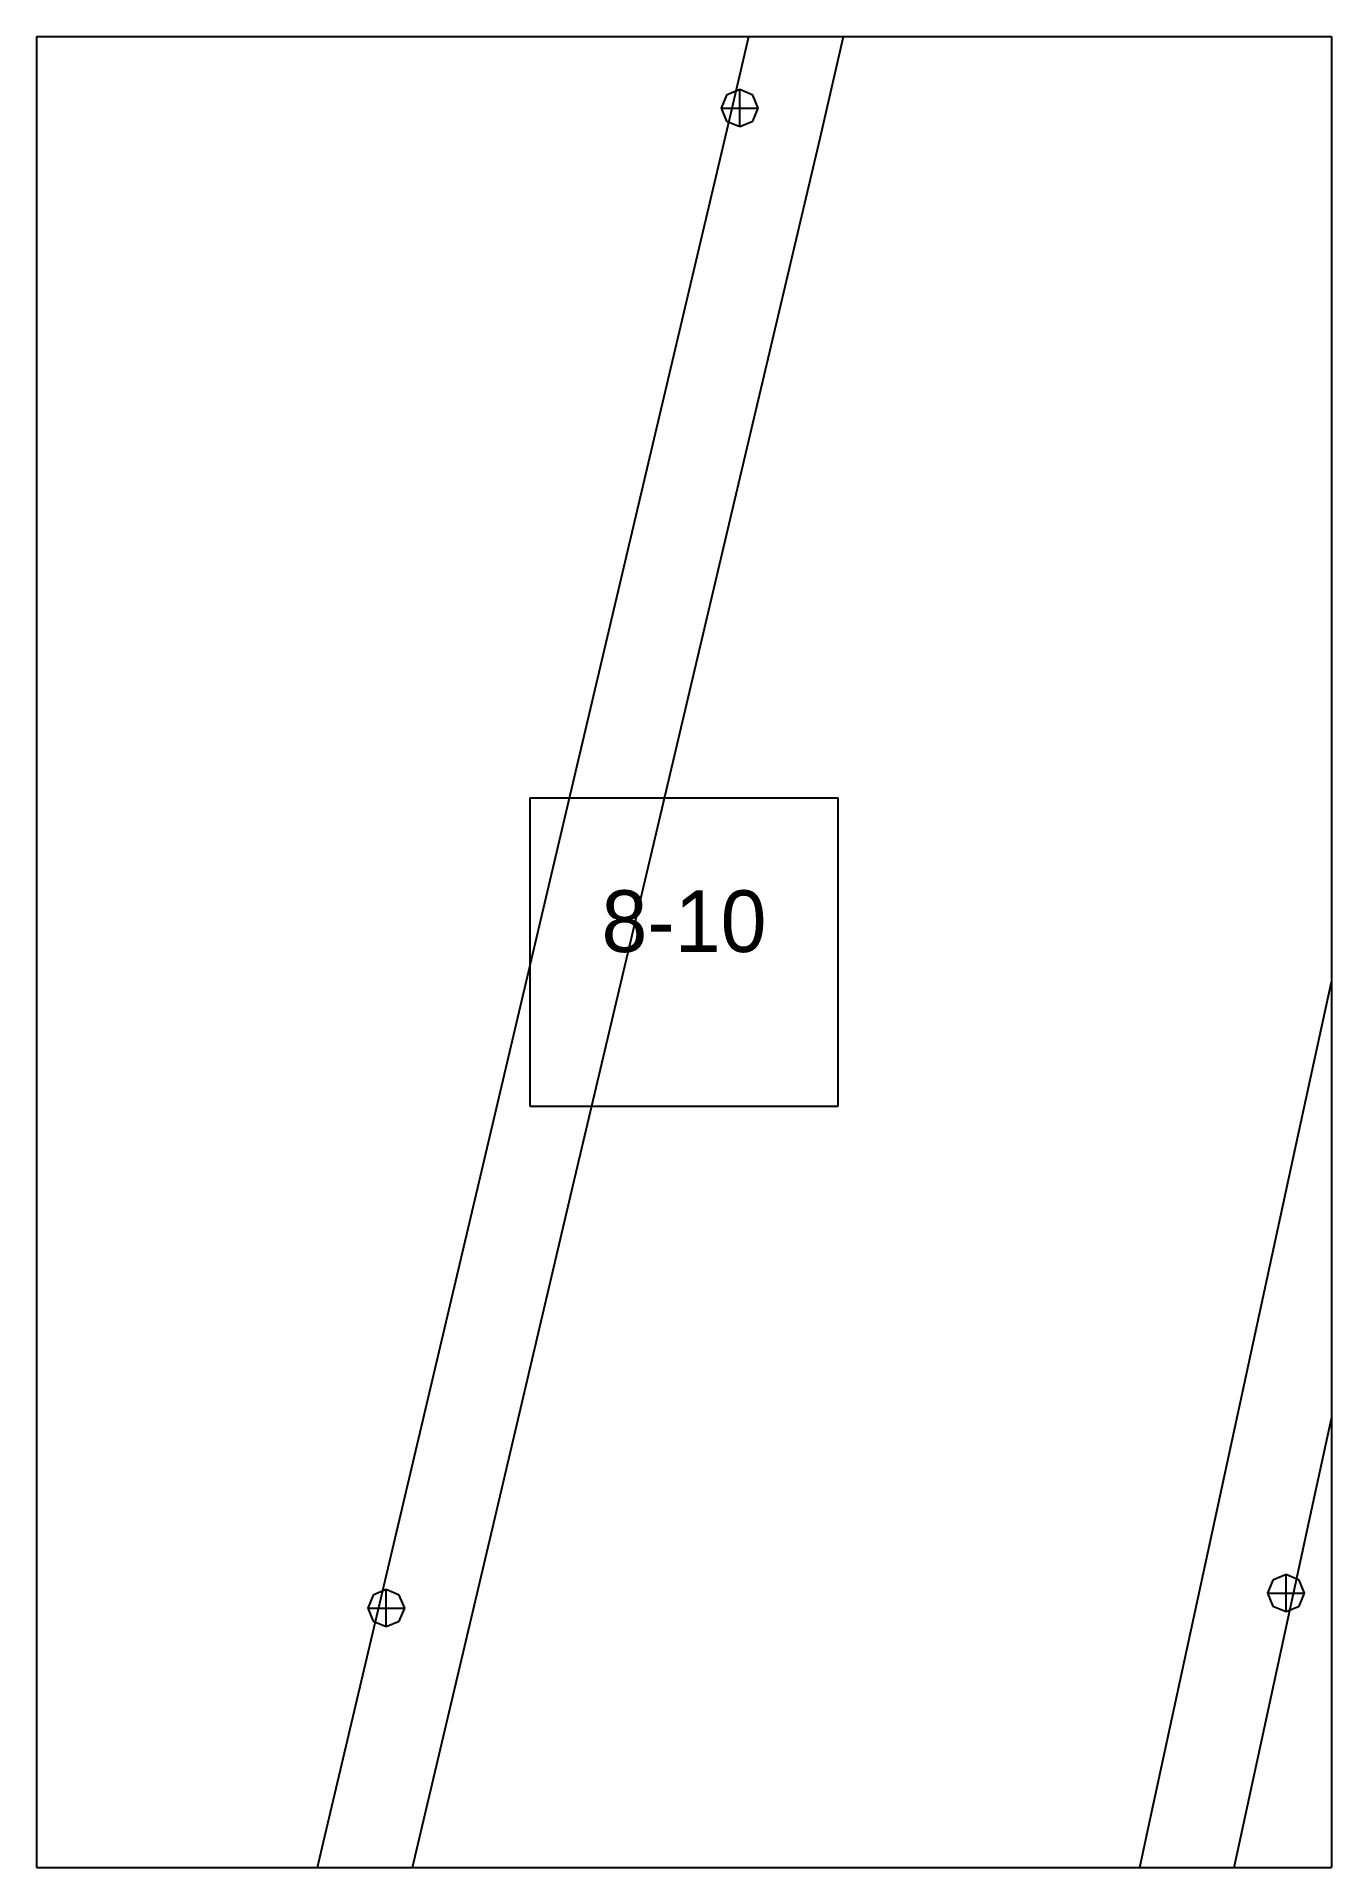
# Paper-space layout 'Plan 8-10' of a CAD drawing. Header units: metres, sheet in millimetres. Extents: x 0 to 210, y 0 to 297.
# The model-space entities are those that its viewports show. They can reach past a viewport. Long polylines and large blocks are cut down to what shows.
import ezdxf
from ezdxf.enums import TextEntityAlignment as Align

# ---------------------------------------------------------------- set-up
doc = ezdxf.new("R2010")
doc.units = ezdxf.units.M
for name, color, linetype in [('default', 7, 'Continuous'), ('TEXTLAYER', 7, 'Continuous'), ('VIEWPORTS', 7, 'Continuous')]:
    doc.layers.add(name, color=color, linetype=linetype)

msp = doc.modelspace()

# ---------------------------------------------------------------- linework, layer by layer
at = {"color": 9}
for p, q in [((1890, -1782), (1890, -2079)), ((1890, -1782), (1890, -2079)), ((2100, -1782), (2100, -2079)), ((2100, -1782), (2100, -2079)), ((1680, -2079), (1890, -2079)), ((1680, -2079), (1890, -2079)), ((1890, -2079), (2100, -2079)), ((1890, -2079), (1890, -2376)), ((1890, -2079), (2100, -2079)), ((1890, -2079), (1890, -2376)), ((2100, -2079), (2310, -2079)), ((2100, -2079), (2100, -2376)), ((2100, -2079), (2310, -2079)), ((2100, -2079), (2100, -2376)), ((1970, -2202.5), (2020, -2202.5)), ((1970, -2202.5), (1970, -2252.5)), ((2020, -2252.5), (2020, -2202.5)), ((1970, -2252.5), (2020, -2252.5)), ((1680, -2376), (1890, -2376)), ((1680, -2376), (1890, -2376)), ((1890, -2376), (2100, -2376)), ((1890, -2376), (1890, -2673)), ((1890, -2376), (2100, -2376)), ((1890, -2376), (1890, -2673)), ((2100, -2376), (2310, -2376)), ((2100, -2376), (2100, -2673)), ((2100, -2376), (2310, -2376)), ((2100, -2376), (2100, -2673))]:
    msp.add_line(p, q, dxfattribs=at)
at = {"layer": 'default', "color": 7, "linetype": 'Continuous'}
for p, q in [((2002.43, -2092.24), (2015.58, -2035.36)), ((2017.07, -2095.49), (2030.22, -2038.6)), ((2004.04, -2087.6), (2001.92, -2088.48)), ((2006.16, -2088.48), (2004.04, -2087.6)), ((2004.04, -2093.6), (2004.04, -2087.6)), ((2001.92, -2088.48), (2001.04, -2090.6)), ((2001.04, -2090.6), (2001.92, -2092.72)), ((2001.04, -2090.6), (2007.04, -2090.6)), ((2007.04, -2090.6), (2006.16, -2088.48)), ((2006.16, -2092.72), (2007.04, -2090.6)), ((1989.04, -2149.07), (2002.43, -2092.24)), ((2001.92, -2092.72), (2004.04, -2093.6)), ((2004.04, -2093.6), (2006.16, -2092.72)), ((2003.68, -2152.32), (2017.07, -2095.49)), ((1975.68, -2205.74), (1989.04, -2149.07)), ((1990.32, -2208.98), (2003.68, -2152.32)), ((2094.77, -2256.47), (2107.03, -2199.93)), ((1962.41, -2262.05), (1975.68, -2205.74)), ((1977.05, -2265.29), (1990.32, -2208.98)), ((2082.65, -2312.46), (2094.77, -2256.47)), ((2097.26, -2315.82), (2109.39, -2259.83)), ((1949.27, -2317.8), (1962.41, -2262.05)), ((1963.92, -2321.04), (1977.05, -2265.29)), ((2070.71, -2367.68), (2082.65, -2312.46)), ((2085.33, -2371.03), (2097.26, -2315.82)), ((1936.32, -2372.78), (1949.27, -2317.8)), ((1950.97, -2376.02), (1963.92, -2321.04)), ((1946.7, -2330.94), (1944.58, -2331.82)), ((1948.82, -2331.82), (1946.7, -2330.94)), ((1946.7, -2336.94), (1946.7, -2330.94)), ((2090.52, -2329.38), (2089.65, -2331.51)), ((2092.65, -2328.51), (2090.52, -2329.38)), ((2094.77, -2329.38), (2092.65, -2328.51)), ((2092.65, -2334.51), (2092.65, -2328.51)), ((2095.65, -2331.51), (2094.77, -2329.38)), ((1944.58, -2331.82), (1943.7, -2333.94)), ((1943.7, -2333.94), (1944.58, -2336.06)), ((1943.7, -2333.94), (1949.7, -2333.94)), ((1949.7, -2333.94), (1948.82, -2331.82)), ((1948.82, -2336.06), (1949.7, -2333.94)), ((2089.65, -2331.51), (2090.52, -2333.63)), ((2089.65, -2331.51), (2095.65, -2331.51)), ((2090.52, -2333.63), (2092.65, -2334.51)), ((2092.65, -2334.51), (2094.77, -2333.63)), ((2094.77, -2333.63), (2095.65, -2331.51)), ((1944.58, -2336.06), (1946.7, -2336.94)), ((1946.7, -2336.94), (1948.82, -2336.06)), ((2059.01, -2421.89), (2070.71, -2367.68)), ((1923.61, -2426.76), (1936.32, -2372.78)), ((2073.63, -2425.24), (2085.33, -2371.03)), ((1938.25, -2430), (1950.97, -2376.02))]:
    msp.add_line(p, q, dxfattribs=at)

# ---------------------------------------------------------------- texts
at = {"layer": 'TEXTLAYER', "color": 1}
msp.add_text('8-10', height=10, dxfattribs=at).set_placement((1995, -2227.5), align=Align.CENTER)

psp = doc.layouts.new('Plan 8-10')

# ---------------------------------------------------------------- viewports
at = {"layer": 'VIEWPORTS'}
psp.add_viewport(center=(105, 148.5), size=(210, 297), view_center_point=(1995, -2227.5), view_height=297, dxfattribs=at)

doc.saveas('drawing.dxf')
